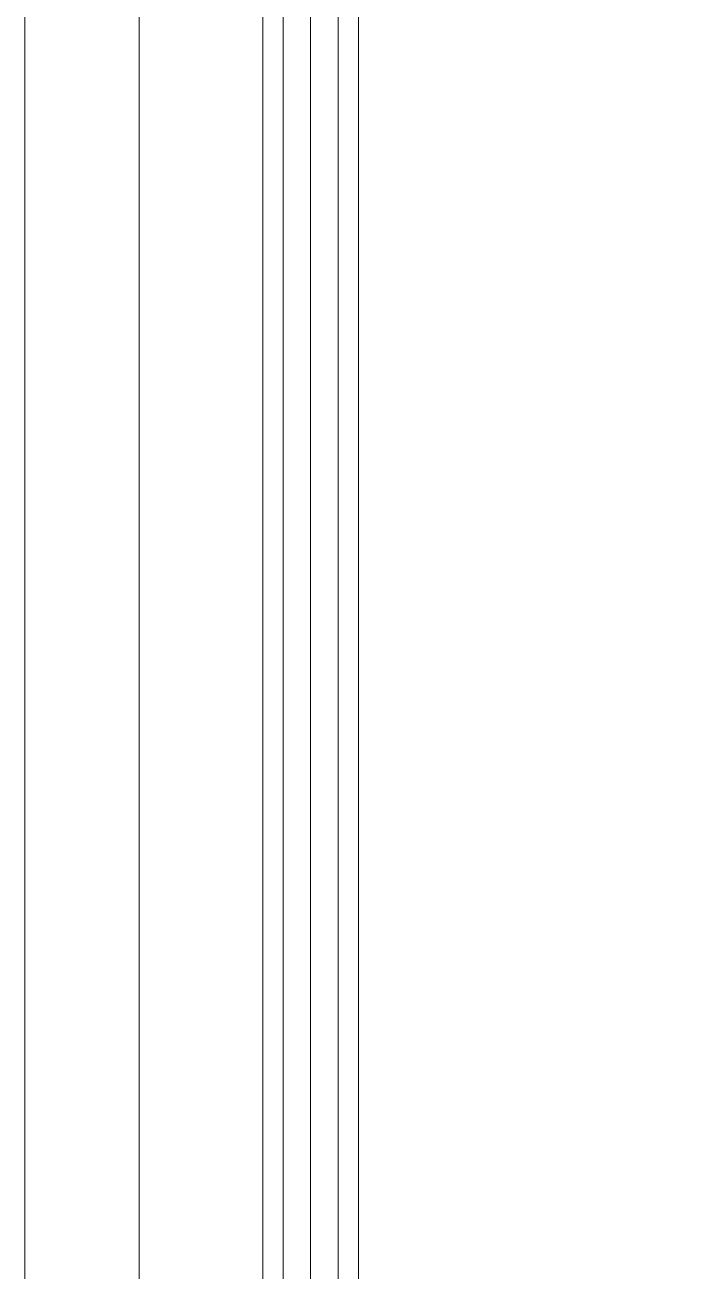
# Model space of a CAD drawing. Extents: x 306 to 2240, y 18 to 779.
# Drawn here: x 688.7702 to 688.8694, y 391.3269 to 391.5108 of the extents above; entities that cross this region are included whole.
import ezdxf

# ---------------------------------------------------------------- set-up
doc = ezdxf.new("R2010")
doc.units = 0
doc.header["$MEASUREMENT"] = 0
doc.layers.add('EQUIPAMIENTO SUPER', color=1, linetype='Continuous')
doc.layers.add('Sanitario', color=1, linetype='Continuous')

msp = doc.modelspace()

# ---------------------------------------------------------------- linework, layer by layer
at = {"layer": 'EQUIPAMIENTO SUPER', "color": 253, "lineweight": 0}
for p, q in [((688.78699494084, 391.204752502158, -6.438942029e-07), (688.78699494084, 392.0047525021575, -6.438942029e-07)), ((688.78699494084, 391.204752502158, -6.438942029e-07), (688.78699494084, 392.0047525021575, -6.438942029e-07)), ((688.8052408786557, 391.204752502158, -6.438942029e-07), (688.8052408786557, 392.0047525021575, -6.438942029e-07)), ((688.8052408786557, 391.204752502158, -6.438942029e-07), (688.8052408786557, 392.0047525021575, -6.438942029e-07)), ((688.8082408786563, 391.204752502158, -6.438942029e-07), (688.8082408786563, 392.0047525021575, -6.438942029e-07)), ((688.8082408786563, 391.204752502158, -6.438942029e-07), (688.8082408786563, 392.0047525021575, -6.438942029e-07)), ((688.8122408786571, 391.204752502158, -6.438942029e-07), (688.8122408786571, 392.0047525021575, -6.438942029e-07)), ((688.8122408786571, 391.204752502158, -6.438942029e-07), (688.8122408786571, 392.0047525021575, -6.438942029e-07)), ((688.8163362679685, 391.204752502158, -6.438942029e-07), (688.8163362679685, 392.0047525021575, -6.438942029e-07)), ((688.8163362679685, 391.204752502158, -6.438942029e-07), (688.8163362679685, 392.0047525021575, -6.438942029e-07)), ((688.8193362679652, 391.204752502158, -6.438942029e-07), (688.8193362679652, 392.0047525021575, -6.438942029e-07)), ((688.8193362679652, 391.204752502158, -6.438942029e-07), (688.8193362679652, 392.0047525021575, -6.438942029e-07))]:
    msp.add_line(p, q, dxfattribs=at)
at = {"layer": 'EQUIPAMIENTO SUPER', "color": 253, "lineweight": 0, "elevation": -6.438508219e-07}
msp.add_lwpolyline([(688.78699494084, 391.204752502158), (688.7701595334822, 391.204752502158), (688.7701595334822, 392.0047525021575), (688.78699494084, 392.0047525021575)], dxfattribs=at)
msp.add_lwpolyline([(688.78699494084, 391.204752502158), (688.7701595334822, 391.204752502158), (688.7701595334822, 392.0047525021575), (688.78699494084, 392.0047525021575)], dxfattribs=at)
at = {"layer": 'Sanitario', "color": 253, "lineweight": 0, "elevation": -6.438508219e-07}
msp.add_lwpolyline([(688.7701595334822, 392.1047525021576), (689.6979302473833, 392.1047525021576), (689.6979302473833, 390.6005768772004), (688.7701595334822, 390.6005768772004)], close=True, dxfattribs=at)

doc.saveas('drawing.dxf')
